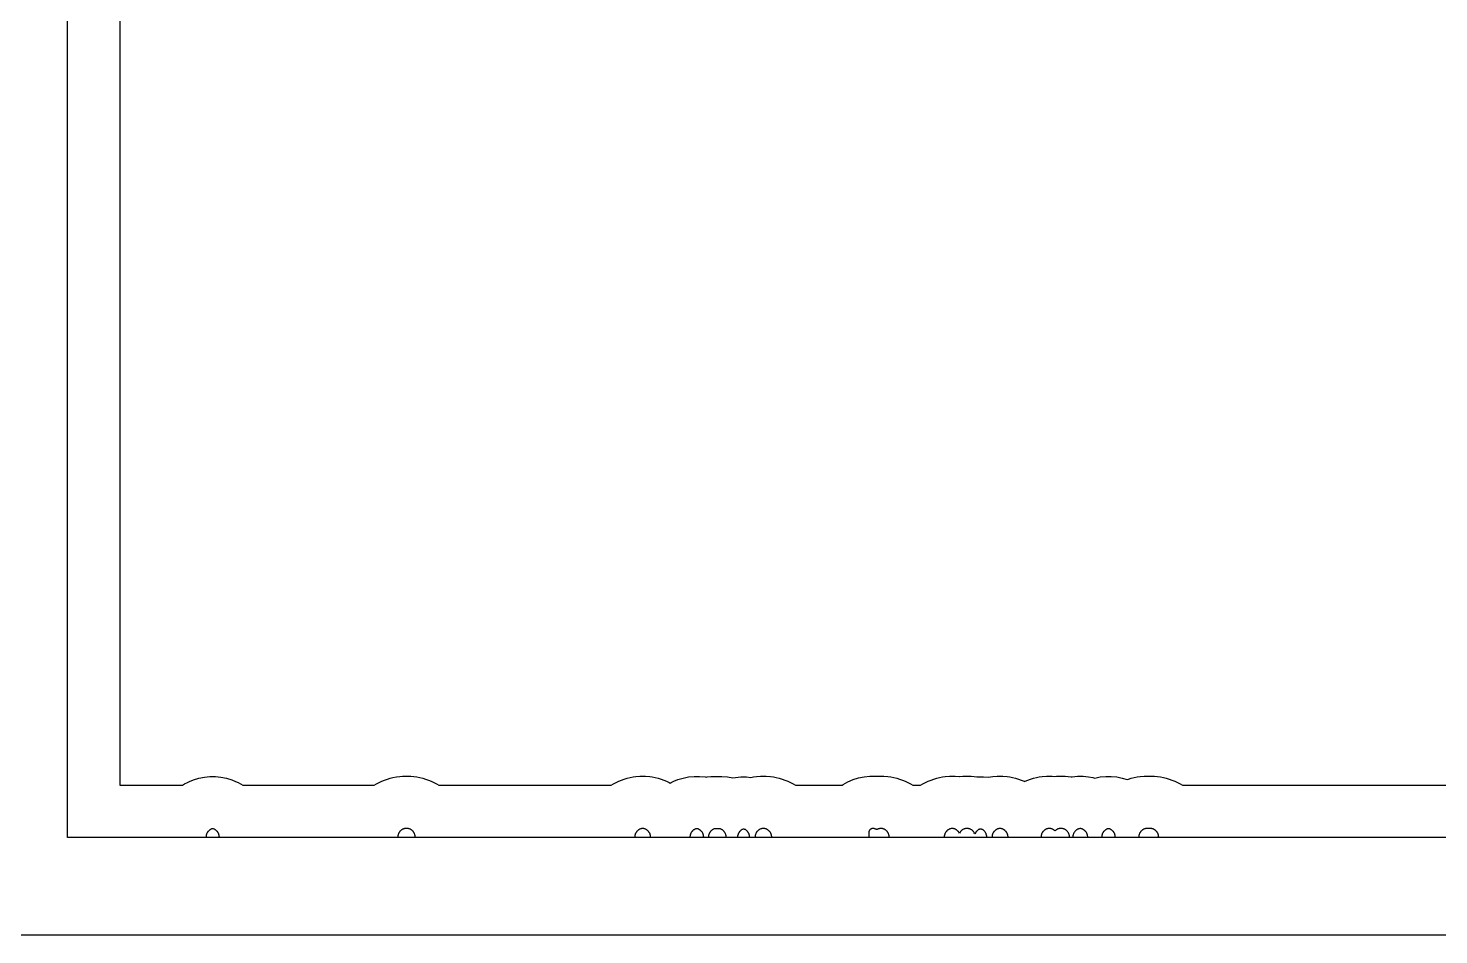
# Model space of a CAD drawing. Header units: millimetres. Extents: x 0 to 600, y 0 to 900.
# Drawn here: x 283.7 to 472.4, y 0 to 121.3 of the extents above; entities that cross this region are included whole.
import ezdxf

# ---------------------------------------------------------------- set-up
doc = ezdxf.new("R2010")
doc.units = ezdxf.units.MM
for name, color, linetype in [('CORTE', 1, 'Continuous'), ('GRABADO', 5, 'Continuous'), ('HOJA', 8, 'Continuous')]:
    doc.layers.add(name, color=color, linetype=linetype)

msp = doc.modelspace()

# ---------------------------------------------------------------- linework, layer by layer
at = {"layer": 'CORTE'}
for points in [[(556.75, 13), (419.75, 13), (419.58, 13), (419.03, 13), (419.03, 13), (418.73, 13), (417.38, 13), (417.18, 13), (417.09, 13), (417.04, 13), (416.7, 13), (416.49, 13), (416.31, 13), (415.73, 13), (415.44, 13), (415.31, 13), (415.17, 13), (414.72, 13), (414.26, 13), (414.21, 13), (380, 13), (380, 13), (379.96, 13), (379.89, 13), (379.87, 13), (379.49, 13), (378.98, 13), (378.52, 13), (378.31, 13), (377.94, 13), (377.32, 13), (376.79, 13), (376.64, 13), (376.37, 13), (375.91, 13), (375.9, 13), (375.9, 13), (375.69, 13), (375.69, 13), (375.58, 13), (375.36, 13), (375.18, 13), (375.1, 13), (375.01, 13), (375.01, 13), (374.59, 13), (374.09, 13), (373.68, 13), (373.1, 13), (372.85, 13), (349.22, 13), (348.38, 13), (347.56, 13), (346.8, 13), (345.63, 13), (344.46, 13), (343.37, 13), (342.85, 13), (342.85, 13), (342.52, 13), (341.9, 13), (341.45, 13), (340.94, 13), (340.51, 13), (340.27, 13), (340.07, 13), (339.89, 13), (339.72, 13), (339.36, 13), (338.93, 13), (338.52, 13), (338.17, 13), (337.84, 13), (337.59, 13), (337.21, 13), (336.69, 13), (336.42, 13), (336.31, 13), (336.15, 13), (335.76, 13), (335.1, 13), (334.46, 13), (334.04, 13), (333.67, 13), (333.02, 13), (332.72, 13), (332.38, 13), (332.03, 13), (331.6, 13), (300.58, 13), (300.36, 13), (300.14, 13), (299.93, 13), (299.66, 13), (299.41, 13), (299.16, 13), (298.91, 13), (298.61, 13), (298.38, 13), (298.12, 13), (297.87, 13), (297.61, 13), (297.35, 13), (297.1, 13), (296.83, 13), (296.58, 13), (296.36, 13), (296.11, 13), (295.79, 13), (295.49, 13), (295.22, 13), (294.95, 13), (294.69, 13), (294.44, 13), (294.17, 13), (293.9, 13), (289.07, 13), (289.07, 13), (289.06, 13), (289.05, 13), (289.04, 13.01), (289.04, 13.01), (289.03, 13.01), (289.03, 13.02), (289.02, 13.02), (289.02, 13.03), (289.01, 13.03), (289.01, 13.04), (289.01, 13.04), (289, 13.05), (289, 13.06), (289, 13.07), (289, 13.07), (289, 202.75)], [(296, 165.03), (296, 20), (296.02, 20), (296.34, 20), (296.66, 20), (297.01, 20), (297.38, 20), (297.69, 20), (297.94, 20), (298.24, 20), (298.56, 20), (298.85, 20), (299.17, 20), (299.47, 20), (299.76, 20), (300.07, 20), (300.35, 20), (300.7, 20), (301, 20), (301.29, 20), (301.59, 20), (301.9, 20), (302.15, 20), (302.41, 20), (302.67, 20), (304.36, 20), (304.67, 20.19), (305.03, 20.38), (305.34, 20.53), (305.87, 20.74), (306.58, 20.96), (307.31, 21.1), (308.05, 21.18), (308.79, 21.18), (309.53, 21.1), (310.25, 20.96), (310.96, 20.74), (311.49, 20.53), (311.81, 20.38), (312.16, 20.19), (312.47, 20), (330.01, 20), (330.32, 20.19), (330.68, 20.38), (331.04, 20.55), (331.41, 20.7), (331.79, 20.84), (332.17, 20.95), (332.53, 21.04), (332.99, 21.13), (333.45, 21.19), (333.79, 21.23), (334.16, 21.24), (334.56, 21.24), (334.94, 21.23), (335.34, 21.19), (335.74, 21.13), (336.13, 21.05), (336.52, 20.95), (336.9, 20.84), (337.28, 20.7), (337.65, 20.55), (338.02, 20.38), (338.37, 20.19), (338.68, 20), (339.34, 20), (339.84, 20), (340.26, 20), (340.66, 20), (341.01, 20), (341.78, 20), (342.22, 20), (342.71, 20), (343.47, 20), (344.25, 20), (344.71, 20), (344.9, 20), (345.03, 20), (345.35, 20), (345.96, 20), (346.41, 20), (346.71, 20), (347.1, 20), (347.51, 20), (347.99, 20), (348.51, 20), (348.93, 20), (349.13, 20), (349.34, 20), (349.58, 20), (349.86, 20), (350.37, 20), (350.97, 20), (351.51, 20), (352.23, 20), (352.63, 20), (353.24, 20), (354.54, 20), (355.91, 20), (357.29, 20), (358.2, 20), (359.17, 20), (360.15, 20), (361.71, 20), (362.02, 20.19), (362.37, 20.38), (362.73, 20.55), (363.11, 20.7), (363.48, 20.84), (363.87, 20.95), (364.26, 21.05), (364.65, 21.13), (365, 21.18), (365.56, 21.24), (366.31, 21.24), (366.87, 21.18), (367.22, 21.13), (367.61, 21.05), (368, 20.95), (368.39, 20.84), (368.76, 20.7), (369.14, 20.55), (369.5, 20.38), (369.63, 20.31), (369.75, 20.38), (370.1, 20.54), (370.63, 20.76), (371.34, 20.97), (372.07, 21.12), (372.81, 21.19), (373.55, 21.19), (374.29, 21.12), (374.41, 21.09), (374.55, 21.12), (375.04, 21.17), (375.49, 21.2), (376.14, 21.2), (376.15, 21.2), (376.52, 21.2), (377.26, 21.13), (377.99, 20.98), (377.99, 20.98), (378.33, 21.05), (379.06, 21.12), (379.81, 21.12), (380.42, 21.06), (380.74, 21.13), (381.14, 21.19), (381.71, 21.24), (382.45, 21.24), (383.02, 21.19), (383.42, 21.13), (383.81, 21.05), (384.2, 20.95), (384.58, 20.84), (384.96, 20.7), (385.33, 20.55), (385.69, 20.38), (386.05, 20.19), (386.36, 20), (388.09, 20), (388.38, 20), (389.06, 20), (389.55, 20), (390.14, 20), (390.64, 20), (390.74, 20), (390.83, 20), (391.05, 20), (391.31, 20), (391.44, 20), (391.69, 20), (391.69, 20), (392.25, 20), (392.56, 20), (392.6, 20), (392.73, 20.09), (393.39, 20.46), (394.09, 20.76), (394.82, 21), (395.57, 21.15), (396.33, 21.23), (397.09, 21.24), (397.22, 21.22), (397.43, 21.24), (398.17, 21.24), (398.74, 21.19), (399.14, 21.13), (399.53, 21.05), (399.92, 20.95), (400.3, 20.84), (400.68, 20.7), (401.05, 20.55), (401.41, 20.38), (401.77, 20.19), (402.08, 20), (403.1, 20), (403.42, 20.19), (403.77, 20.38), (404.13, 20.55), (404.5, 20.7), (404.88, 20.84), (405.26, 20.95), (405.65, 21.05), (406.05, 21.13), (406.41, 21.18), (406.98, 21.24), (407.72, 21.24), (408.29, 21.18), (408.3, 21.18), (408.35, 21.19), (408.75, 21.23), (409.11, 21.24), (409.51, 21.24), (409.87, 21.23), (410.27, 21.19), (410.64, 21.13), (410.76, 21.14), (411.5, 21.14), (412.18, 21.08), (412.44, 21.13), (412.79, 21.18), (413.36, 21.24), (414.1, 21.24), (414.67, 21.18), (415.03, 21.13), (415.42, 21.05), (415.81, 20.95), (416.2, 20.84), (416.57, 20.7), (416.94, 20.55), (417.01, 20.52), (417.08, 20.55), (417.45, 20.7), (417.82, 20.84), (418.21, 20.95), (418.6, 21.05), (418.99, 21.13), (419.39, 21.19), (419.95, 21.24), (420.7, 21.24), (421.08, 21.2), (421.3, 21.23), (421.68, 21.24), (422.08, 21.24), (422.45, 21.23), (422.85, 21.19), (423.25, 21.13), (423.25, 21.13), (423.36, 21.15), (424.09, 21.22), (424.84, 21.22), (425.57, 21.15), (426.13, 21.04), (426.4, 20.97), (426.41, 20.97), (427.13, 21.12), (427.87, 21.19), (428.61, 21.19), (429.35, 21.12), (430.08, 20.97), (430.73, 20.77), (430.9, 20.84), (431.28, 20.95), (431.67, 21.05), (432.06, 21.13), (432.46, 21.19), (433.03, 21.24), (433.61, 21.24), (433.63, 21.24), (434.03, 21.24), (434.39, 21.23), (434.79, 21.19), (435.18, 21.13), (435.58, 21.05), (435.97, 20.95), (436.35, 20.84), (436.73, 20.7), (437.1, 20.55), (437.46, 20.38), (437.81, 20.19), (438.13, 20), (438.26, 20), (438.41, 20), (438.76, 20), (439.45, 20), (439.65, 20), (439.9, 20), (440.3, 20), (440.36, 20), (440.47, 20), (440.71, 20), (442.3, 20), (442.66, 20), (443.31, 20), (443.51, 20), (549.82, 20)]]:
    msp.add_lwpolyline(points, dxfattribs=at)
at = {"layer": 'GRABADO'}
msp.add_lwpolyline([(556.74, 13), (443.51, 13), (443.31, 13), (442.66, 13), (442.3, 13), (440.71, 13), (440.47, 13), (440.36, 13), (440.3, 13), (439.9, 13), (439.65, 13), (439.45, 13), (438.76, 13), (438.41, 13), (438.26, 13), (438.1, 13), (437.56, 13), (437.02, 13), (436.96, 13), (434.96, 13), (434.96, 13.1), (434.95, 13.16), (434.95, 13.22), (434.94, 13.28), (434.93, 13.33), (434.91, 13.39), (434.9, 13.44), (434.88, 13.5), (434.86, 13.55), (434.83, 13.6), (434.8, 13.65), (434.77, 13.7), (434.74, 13.75), (434.71, 13.8), (434.67, 13.84), (434.63, 13.88), (434.59, 13.92), (434.55, 13.96), (434.51, 14), (434.46, 14.03), (434.41, 14.06), (434.36, 14.09), (434.31, 14.12), (434.26, 14.15), (434.21, 14.17), (434.15, 14.19), (434.1, 14.2), (434.04, 14.22), (433.99, 14.23), (433.93, 14.24), (433.87, 14.24), (433.86, 14.24), (433.8, 14.24), (433.78, 14.24), (433.73, 14.24), (433.67, 14.23), (433.65, 14.22), (433.62, 14.22), (433.58, 14.22), (433.54, 14.23), (433.49, 14.24), (433.43, 14.24), (433.37, 14.24), (433.32, 14.24), (433.26, 14.23), (433.2, 14.22), (433.15, 14.2), (433.09, 14.19), (433.04, 14.17), (432.98, 14.15), (432.93, 14.12), (432.88, 14.09), (432.83, 14.06), (432.78, 14.03), (432.74, 14), (432.69, 13.96), (432.65, 13.92), (432.61, 13.88), (432.57, 13.84), (432.54, 13.8), (432.5, 13.75), (432.47, 13.7), (432.44, 13.65), (432.41, 13.6), (432.39, 13.55), (432.37, 13.5), (432.35, 13.44), (432.33, 13.39), (432.32, 13.33), (432.31, 13.28), (432.3, 13.22), (432.29, 13.16), (432.29, 13.1), (432.29, 13), (429.15, 13), (429.15, 13.1), (429.15, 13.16), (429.15, 13.22), (429.14, 13.28), (429.13, 13.33), (429.11, 13.39), (429.1, 13.44), (429.08, 13.5), (429.05, 13.55), (429.03, 13.6), (429, 13.65), (428.97, 13.7), (428.94, 13.75), (428.91, 13.8), (428.87, 13.84), (428.83, 13.88), (428.79, 13.92), (428.75, 13.96), (428.7, 14), (428.66, 14.03), (428.61, 14.06), (428.56, 14.09), (428.51, 14.12), (428.48, 14.14), (428.43, 14.16), (428.38, 14.17), (428.32, 14.18), (428.27, 14.19), (428.22, 14.19), (428.16, 14.18), (428.11, 14.17), (428.06, 14.16), (428.01, 14.14), (427.98, 14.12), (427.93, 14.09), (427.88, 14.06), (427.83, 14.03), (427.78, 14), (427.74, 13.96), (427.7, 13.92), (427.66, 13.88), (427.62, 13.84), (427.58, 13.8), (427.55, 13.75), (427.51, 13.7), (427.49, 13.65), (427.46, 13.6), (427.43, 13.55), (427.41, 13.5), (427.39, 13.44), (427.38, 13.39), (427.36, 13.33), (427.35, 13.28), (427.34, 13.22), (427.34, 13.16), (427.33, 13.1), (427.33, 13), (425.46, 13), (425.46, 13.1), (425.46, 13.16), (425.45, 13.22), (425.44, 13.28), (425.43, 13.33), (425.42, 13.39), (425.4, 13.44), (425.38, 13.5), (425.36, 13.55), (425.34, 13.6), (425.31, 13.65), (425.28, 13.7), (425.25, 13.75), (425.21, 13.8), (425.18, 13.84), (425.14, 13.88), (425.1, 13.92), (425.05, 13.96), (425.01, 14), (424.96, 14.03), (424.92, 14.06), (424.87, 14.09), (424.82, 14.12), (424.76, 14.15), (424.71, 14.17), (424.66, 14.19), (424.6, 14.2), (424.6, 14.2), (424.55, 14.21), (424.49, 14.22), (424.44, 14.22), (424.39, 14.21), (424.33, 14.2), (424.33, 14.2), (424.27, 14.19), (424.22, 14.17), (424.17, 14.15), (424.11, 14.12), (424.06, 14.09), (424.01, 14.06), (423.97, 14.03), (423.92, 14), (423.88, 13.96), (423.83, 13.92), (423.79, 13.88), (423.75, 13.84), (423.72, 13.8), (423.68, 13.75), (423.65, 13.7), (423.62, 13.65), (423.6, 13.6), (423.57, 13.55), (423.55, 13.5), (423.53, 13.44), (423.51, 13.39), (423.5, 13.33), (423.49, 13.28), (423.48, 13.22), (423.47, 13.16), (423.47, 13.1), (423.47, 13), (423.02, 13), (423.02, 13.1), (423.02, 13.16), (423.02, 13.22), (423.01, 13.28), (423, 13.33), (422.98, 13.39), (422.97, 13.44), (422.95, 13.5), (422.92, 13.55), (422.9, 13.6), (422.87, 13.65), (422.84, 13.7), (422.81, 13.75), (422.78, 13.8), (422.74, 13.84), (422.7, 13.88), (422.66, 13.92), (422.62, 13.96), (422.57, 14), (422.53, 14.03), (422.48, 14.06), (422.43, 14.09), (422.38, 14.12), (422.33, 14.15), (422.27, 14.17), (422.22, 14.19), (422.17, 14.2), (422.11, 14.22), (422.05, 14.23), (422, 14.24), (421.94, 14.24), (421.91, 14.24), (421.85, 14.24), (421.82, 14.24), (421.76, 14.24), (421.7, 14.23), (421.65, 14.22), (421.59, 14.2), (421.53, 14.19), (421.48, 14.17), (421.43, 14.15), (421.38, 14.12), (421.32, 14.09), (421.28, 14.06), (421.23, 14.03), (421.18, 14), (421.14, 13.96), (421.08, 13.91), (421.03, 13.96), (420.98, 14), (420.94, 14.03), (420.89, 14.06), (420.84, 14.09), (420.79, 14.12), (420.74, 14.15), (420.68, 14.17), (420.63, 14.19), (420.57, 14.2), (420.52, 14.22), (420.46, 14.23), (420.41, 14.24), (420.35, 14.24), (420.3, 14.24), (420.24, 14.24), (420.19, 14.23), (420.13, 14.22), (420.08, 14.2), (420.02, 14.19), (419.97, 14.17), (419.91, 14.15), (419.86, 14.12), (419.81, 14.09), (419.76, 14.06), (419.71, 14.03), (419.67, 14), (419.62, 13.96), (419.58, 13.92), (419.54, 13.88), (419.5, 13.84), (419.46, 13.8), (419.43, 13.75), (419.4, 13.7), (419.37, 13.65), (419.34, 13.6), (419.32, 13.55), (419.29, 13.5), (419.28, 13.44), (419.26, 13.39), (419.24, 13.33), (419.23, 13.28), (419.23, 13.22), (419.22, 13.16), (419.22, 13.1), (419.22, 13), (414.8, 13), (414.8, 13.1), (414.8, 13.16), (414.79, 13.22), (414.79, 13.28), (414.77, 13.33), (414.76, 13.39), (414.74, 13.44), (414.72, 13.5), (414.7, 13.55), (414.68, 13.6), (414.65, 13.65), (414.62, 13.7), (414.59, 13.75), (414.56, 13.8), (414.52, 13.84), (414.48, 13.88), (414.44, 13.92), (414.4, 13.96), (414.35, 14), (414.31, 14.03), (414.26, 14.06), (414.21, 14.09), (414.16, 14.12), (414.11, 14.15), (414.05, 14.17), (414, 14.19), (413.94, 14.2), (413.89, 14.22), (413.83, 14.23), (413.81, 14.23), (413.76, 14.24), (413.71, 14.24), (413.65, 14.23), (413.63, 14.23), (413.58, 14.22), (413.52, 14.2), (413.47, 14.19), (413.41, 14.17), (413.36, 14.15), (413.31, 14.12), (413.26, 14.09), (413.21, 14.06), (413.16, 14.03), (413.11, 14), (413.07, 13.96), (413.03, 13.92), (412.98, 13.88), (412.95, 13.84), (412.91, 13.8), (412.88, 13.75), (412.84, 13.7), (412.81, 13.65), (412.79, 13.6), (412.76, 13.55), (412.74, 13.5), (412.72, 13.44), (412.7, 13.39), (412.69, 13.33), (412.68, 13.28), (412.67, 13.22), (412.66, 13.16), (412.66, 13.1), (412.66, 13), (411.96, 13), (411.96, 13.1), (411.96, 13.16), (411.95, 13.22), (411.94, 13.28), (411.93, 13.33), (411.92, 13.39), (411.9, 13.44), (411.88, 13.5), (411.86, 13.55), (411.84, 13.6), (411.81, 13.65), (411.78, 13.7), (411.75, 13.75), (411.71, 13.8), (411.68, 13.84), (411.64, 13.88), (411.6, 13.92), (411.56, 13.96), (411.51, 14), (411.46, 14.03), (411.42, 14.06), (411.41, 14.07), (411.37, 14.09), (411.32, 14.11), (411.26, 14.13), (411.21, 14.14), (411.16, 14.14), (411.1, 14.14), (411.05, 14.14), (411, 14.13), (410.95, 14.11), (410.9, 14.09), (410.85, 14.07), (410.84, 14.06), (410.8, 14.03), (410.75, 14), (410.71, 13.96), (410.66, 13.92), (410.62, 13.88), (410.58, 13.84), (410.55, 13.8), (410.51, 13.75), (410.48, 13.7), (410.45, 13.65), (410.37, 13.5), (410.29, 13.65), (410.26, 13.7), (410.23, 13.75), (410.19, 13.8), (410.16, 13.84), (410.12, 13.88), (410.08, 13.92), (410.04, 13.96), (409.99, 14), (409.94, 14.03), (409.9, 14.06), (409.85, 14.09), (409.8, 14.12), (409.74, 14.15), (409.69, 14.17), (409.64, 14.19), (409.58, 14.2), (409.53, 14.22), (409.47, 14.23), (409.41, 14.24), (409.36, 14.24), (409.34, 14.24), (409.28, 14.24), (409.27, 14.24), (409.21, 14.24), (409.15, 14.23), (409.1, 14.22), (409.04, 14.2), (408.99, 14.19), (408.93, 14.17), (408.88, 14.15), (408.83, 14.12), (408.78, 14.09), (408.73, 14.06), (408.68, 14.03), (408.63, 14), (408.59, 13.96), (408.55, 13.92), (408.51, 13.88), (408.47, 13.84), (408.43, 13.8), (408.4, 13.75), (408.3, 13.61), (408.21, 13.75), (408.18, 13.8), (408.14, 13.84), (408.1, 13.88), (408.06, 13.92), (408.02, 13.96), (407.97, 14), (407.93, 14.03), (407.88, 14.06), (407.83, 14.09), (407.78, 14.12), (407.73, 14.15), (407.68, 14.17), (407.62, 14.19), (407.57, 14.2), (407.51, 14.22), (407.45, 14.23), (407.43, 14.23), (407.38, 14.24), (407.32, 14.24), (407.27, 14.23), (407.24, 14.23), (407.19, 14.22), (407.13, 14.2), (407.08, 14.19), (407.02, 14.17), (406.97, 14.15), (406.92, 14.12), (406.87, 14.09), (406.82, 14.06), (406.77, 14.03), (406.72, 14), (406.68, 13.96), (406.64, 13.92), (406.6, 13.88), (406.56, 13.84), (406.52, 13.8), (406.49, 13.75), (406.45, 13.7), (406.43, 13.65), (406.4, 13.6), (406.37, 13.55), (406.35, 13.5), (406.33, 13.44), (406.32, 13.39), (406.3, 13.33), (406.29, 13.28), (406.28, 13.22), (406.28, 13.16), (406.27, 13.1), (406.27, 13), (398.91, 13), (398.91, 13.1), (398.91, 13.16), (398.9, 13.22), (398.89, 13.28), (398.88, 13.33), (398.87, 13.39), (398.85, 13.44), (398.83, 13.5), (398.81, 13.55), (398.78, 13.6), (398.76, 13.65), (398.73, 13.7), (398.7, 13.75), (398.66, 13.8), (398.63, 13.84), (398.59, 13.88), (398.55, 13.92), (398.5, 13.96), (398.46, 14), (398.41, 14.03), (398.37, 14.06), (398.32, 14.09), (398.27, 14.12), (398.21, 14.15), (398.16, 14.17), (398.11, 14.19), (398.05, 14.2), (398, 14.22), (397.94, 14.23), (397.88, 14.24), (397.83, 14.24), (397.77, 14.24), (397.71, 14.24), (397.66, 14.23), (397.6, 14.22), (397.55, 14.2), (397.49, 14.19), (397.44, 14.17), (397.38, 14.15), (397.33, 14.12), (397.28, 14.09), (397.24, 14.07), (397.2, 14.09), (397.15, 14.12), (397.09, 14.15), (397.04, 14.17), (396.99, 14.19), (396.93, 14.2), (396.88, 14.22), (396.82, 14.23), (396.77, 14.23), (396.71, 14.23), (396.66, 14.23), (396.6, 14.22), (396.55, 14.2), (396.5, 14.18), (396.45, 14.15), (396.4, 14.12), (396.36, 14.08), (396.32, 14.04), (396.29, 14), (396.26, 13.95), (396.24, 13.9), (396.22, 13.85), (396.2, 13.8), (396.2, 13.74), (396.19, 13.68), (396.19, 13), (395.93, 13), (395.32, 13), (394.79, 13), (394.53, 13), (394.09, 13), (393.37, 13), (392.74, 13), (392.56, 13), (392.25, 13), (391.69, 13), (391.69, 13), (391.44, 13), (391.31, 13), (391.05, 13), (390.83, 13), (390.74, 13), (390.64, 13), (390.14, 13), (389.55, 13), (389.06, 13), (388.38, 13), (388.09, 13), (383.19, 13), (383.19, 13.1), (383.19, 13.16), (383.18, 13.22), (383.17, 13.28), (383.16, 13.33), (383.15, 13.39), (383.13, 13.44), (383.11, 13.5), (383.09, 13.55), (383.06, 13.6), (383.04, 13.65), (383.01, 13.7), (382.98, 13.75), (382.94, 13.8), (382.91, 13.84), (382.87, 13.88), (382.83, 13.92), (382.78, 13.96), (382.74, 14), (382.69, 14.03), (382.65, 14.06), (382.6, 14.09), (382.55, 14.12), (382.49, 14.15), (382.44, 14.17), (382.39, 14.19), (382.33, 14.2), (382.28, 14.22), (382.22, 14.23), (382.16, 14.24), (382.11, 14.24), (382.05, 14.24), (382, 14.24), (381.94, 14.23), (381.88, 14.22), (381.83, 14.2), (381.77, 14.19), (381.72, 14.17), (381.66, 14.15), (381.61, 14.12), (381.56, 14.09), (381.51, 14.06), (381.46, 14.03), (381.42, 14), (381.37, 13.96), (381.33, 13.92), (381.29, 13.88), (381.25, 13.84), (381.22, 13.8), (381.18, 13.75), (381.15, 13.7), (381.12, 13.65), (381.09, 13.6), (381.07, 13.55), (381.05, 13.5), (381.03, 13.44), (381.01, 13.39), (381, 13.33), (380.99, 13.28), (380.98, 13.22), (380.97, 13.16), (380.97, 13.1), (380.97, 13), (380.24, 13), (380.24, 13.1), (380.23, 13.16), (380.23, 13.22), (380.22, 13.28), (380.21, 13.33), (380.19, 13.39), (380.18, 13.44), (380.16, 13.5), (380.14, 13.55), (380.11, 13.6), (380.08, 13.65), (380.06, 13.7), (380.02, 13.75), (379.99, 13.8), (379.95, 13.84), (379.91, 13.88), (379.87, 13.92), (379.83, 13.96), (379.79, 14), (379.76, 14.01), (379.72, 14.05), (379.67, 14.07), (379.62, 14.09), (379.57, 14.11), (379.52, 14.12), (379.46, 14.12), (379.41, 14.12), (379.36, 14.12), (379.3, 14.11), (379.25, 14.09), (379.2, 14.07), (379.15, 14.05), (379.11, 14.01), (379.09, 14), (379.04, 13.96), (379, 13.92), (378.96, 13.88), (378.92, 13.84), (378.88, 13.8), (378.85, 13.75), (378.82, 13.7), (378.79, 13.65), (378.76, 13.6), (378.73, 13.55), (378.71, 13.5), (378.69, 13.44), (378.68, 13.39), (378.66, 13.33), (378.65, 13.28), (378.64, 13.22), (378.64, 13.16), (378.63, 13.1), (378.63, 13), (377.1, 13), (377.1, 13.1), (377.09, 13.16), (377.09, 13.22), (377.08, 13.28), (377.07, 13.33), (377.05, 13.39), (377.04, 13.44), (377.02, 13.5), (377, 13.55), (376.97, 13.6), (376.94, 13.65), (376.91, 13.7), (376.88, 13.75), (376.85, 13.8), (376.81, 13.84), (376.77, 13.88), (376.73, 13.92), (376.69, 13.96), (376.65, 14), (376.6, 14.03), (376.55, 14.06), (376.5, 14.09), (376.45, 14.12), (376.4, 14.15), (376.35, 14.17), (376.34, 14.17), (376.29, 14.19), (376.23, 14.2), (376.18, 14.2), (376.13, 14.2), (376.07, 14.2), (376.01, 14.18), (375.99, 14.19), (375.94, 14.19), (375.88, 14.19), (375.87, 14.19), (375.85, 14.2), (375.79, 14.2), (375.74, 14.2), (375.68, 14.2), (375.67, 14.2), (375.63, 14.2), (375.58, 14.19), (375.53, 14.18), (375.48, 14.16), (375.42, 14.14), (375.38, 14.12), (375.33, 14.09), (375.28, 14.06), (375.23, 14.03), (375.18, 14), (375.14, 13.96), (375.1, 13.92), (375.06, 13.88), (375.02, 13.84), (374.98, 13.8), (374.95, 13.75), (374.91, 13.7), (374.89, 13.65), (374.86, 13.6), (374.83, 13.55), (374.81, 13.5), (374.79, 13.44), (374.78, 13.39), (374.76, 13.33), (374.75, 13.28), (374.74, 13.22), (374.74, 13.16), (374.73, 13.1), (374.73, 13), (374.1, 13), (374.1, 13.1), (374.09, 13.16), (374.09, 13.22), (374.08, 13.28), (374.07, 13.33), (374.05, 13.39), (374.04, 13.44), (374.02, 13.5), (374, 13.55), (373.97, 13.6), (373.94, 13.65), (373.92, 13.7), (373.88, 13.75), (373.85, 13.8), (373.81, 13.84), (373.77, 13.88), (373.73, 13.92), (373.69, 13.96), (373.65, 14), (373.6, 14.03), (373.55, 14.06), (373.5, 14.09), (373.45, 14.12), (373.41, 14.14), (373.36, 14.16), (373.31, 14.18), (373.26, 14.19), (373.2, 14.19), (373.15, 14.19), (373.1, 14.19), (373.04, 14.18), (372.99, 14.16), (372.94, 14.14), (372.9, 14.12), (372.85, 14.09), (372.8, 14.06), (372.75, 14.03), (372.71, 14), (372.66, 13.96), (372.62, 13.92), (372.58, 13.88), (372.54, 13.84), (372.51, 13.8), (372.47, 13.75), (372.44, 13.7), (372.41, 13.65), (372.38, 13.6), (372.36, 13.55), (372.34, 13.5), (372.32, 13.44), (372.3, 13.39), (372.29, 13.33), (372.28, 13.28), (372.27, 13.22), (372.26, 13.16), (372.26, 13.1), (372.26, 13), (366.99, 13), (366.99, 13.1), (366.99, 13.16), (366.99, 13.22), (366.98, 13.28), (366.97, 13.33), (366.95, 13.39), (366.94, 13.44), (366.92, 13.5), (366.89, 13.55), (366.87, 13.6), (366.84, 13.65), (366.81, 13.7), (366.78, 13.75), (366.75, 13.8), (366.71, 13.84), (366.67, 13.88), (366.63, 13.92), (366.59, 13.96), (366.54, 14), (366.5, 14.03), (366.45, 14.06), (366.4, 14.09), (366.35, 14.12), (366.3, 14.15), (366.24, 14.17), (366.19, 14.19), (366.14, 14.2), (366.08, 14.22), (366.02, 14.23), (366.02, 14.23), (365.96, 14.24), (365.91, 14.24), (365.85, 14.23), (365.85, 14.23), (365.79, 14.22), (365.73, 14.2), (365.68, 14.19), (365.63, 14.17), (365.57, 14.15), (365.52, 14.12), (365.47, 14.09), (365.42, 14.06), (365.37, 14.03), (365.33, 14), (365.28, 13.96), (365.24, 13.92), (365.2, 13.88), (365.16, 13.84), (365.12, 13.8), (365.09, 13.75), (365.06, 13.7), (365.03, 13.65), (365, 13.6), (364.98, 13.55), (364.95, 13.5), (364.94, 13.44), (364.92, 13.39), (364.9, 13.33), (364.89, 13.28), (364.88, 13.22), (364.88, 13.16), (364.88, 13.1), (364.88, 13), (360.15, 13), (359.17, 13), (358.2, 13), (357.29, 13), (355.91, 13), (354.54, 13), (353.24, 13), (352.63, 13), (352.23, 13), (351.51, 13), (350.97, 13), (350.37, 13), (349.86, 13), (349.58, 13), (349.34, 13), (349.13, 13), (348.93, 13), (348.51, 13), (347.99, 13), (347.51, 13), (347.1, 13), (346.71, 13), (346.41, 13), (345.96, 13), (345.35, 13), (345.03, 13), (344.9, 13), (344.71, 13), (344.25, 13), (343.47, 13), (342.71, 13), (342.22, 13), (341.78, 13), (341.01, 13), (340.66, 13), (340.26, 13), (339.84, 13), (339.34, 13), (335.51, 13), (335.51, 13.1), (335.51, 13.16), (335.5, 13.22), (335.49, 13.28), (335.48, 13.33), (335.47, 13.39), (335.45, 13.44), (335.43, 13.5), (335.41, 13.55), (335.39, 13.6), (335.36, 13.65), (335.33, 13.7), (335.3, 13.75), (335.26, 13.8), (335.23, 13.84), (335.19, 13.88), (335.15, 13.92), (335.11, 13.96), (335.06, 14), (335.02, 14.03), (334.97, 14.06), (334.92, 14.09), (334.87, 14.12), (334.82, 14.15), (334.76, 14.17), (334.71, 14.19), (334.65, 14.2), (334.6, 14.22), (334.54, 14.23), (334.48, 14.24), (334.43, 14.24), (334.39, 14.24), (334.34, 14.24), (334.3, 14.24), (334.24, 14.24), (334.19, 14.23), (334.18, 14.23), (334.12, 14.22), (334.07, 14.21), (334.04, 14.2), (333.98, 14.19), (333.93, 14.17), (333.88, 14.15), (333.82, 14.12), (333.77, 14.09), (333.72, 14.06), (333.68, 14.03), (333.63, 14), (333.59, 13.96), (333.54, 13.92), (333.5, 13.88), (333.46, 13.84), (333.43, 13.8), (333.39, 13.75), (333.36, 13.7), (333.33, 13.65), (333.3, 13.6), (333.28, 13.55), (333.26, 13.5), (333.24, 13.44), (333.22, 13.39), (333.21, 13.33), (333.2, 13.28), (333.19, 13.22), (333.18, 13.16), (333.18, 13.1), (333.18, 13), (309.31, 13), (309.31, 13.1), (309.3, 13.16), (309.3, 13.22), (309.29, 13.28), (309.28, 13.33), (309.26, 13.39), (309.25, 13.44), (309.23, 13.5), (309.21, 13.55), (309.18, 13.6), (309.15, 13.65), (309.12, 13.7), (309.09, 13.75), (309.06, 13.8), (309.02, 13.84), (308.98, 13.88), (308.94, 13.92), (308.9, 13.96), (308.86, 14), (308.81, 14.03), (308.76, 14.06), (308.71, 14.09), (308.66, 14.12), (308.65, 14.12), (308.6, 14.15), (308.55, 14.16), (308.5, 14.17), (308.44, 14.18), (308.39, 14.18), (308.34, 14.17), (308.28, 14.16), (308.23, 14.15), (308.18, 14.12), (308.17, 14.12), (308.12, 14.09), (308.07, 14.06), (308.03, 14.03), (307.98, 14), (307.94, 13.96), (307.89, 13.92), (307.85, 13.88), (307.81, 13.84), (307.78, 13.8), (307.74, 13.75), (307.71, 13.7), (307.68, 13.65), (307.65, 13.6), (307.63, 13.55), (307.61, 13.5), (307.59, 13.44), (307.57, 13.39), (307.56, 13.33), (307.55, 13.28), (307.54, 13.22), (307.53, 13.16), (307.53, 13.1), (307.53, 13), (302.67, 13), (302.41, 13), (302.15, 13), (301.9, 13), (301.59, 13), (301.29, 13), (301, 13), (300.7, 13), (300.35, 13), (300.07, 13), (299.76, 13), (299.47, 13), (299.17, 13), (298.85, 13), (298.56, 13), (298.24, 13), (297.94, 13), (297.69, 13), (297.38, 13), (297.01, 13), (296.66, 13), (296.34, 13), (296.02, 13), (295.72, 13), (295.42, 13), (295.1, 13), (294.78, 13), (289.09, 13), (289, 13), (289, 13.09), (289, 168.11)], dxfattribs=at)
at = {"layer": 'HOJA'}
msp.add_lwpolyline([(0, 0), (600, 0), (600, 900), (0, 900)], close=True, dxfattribs=at)

doc.saveas('drawing.dxf')
